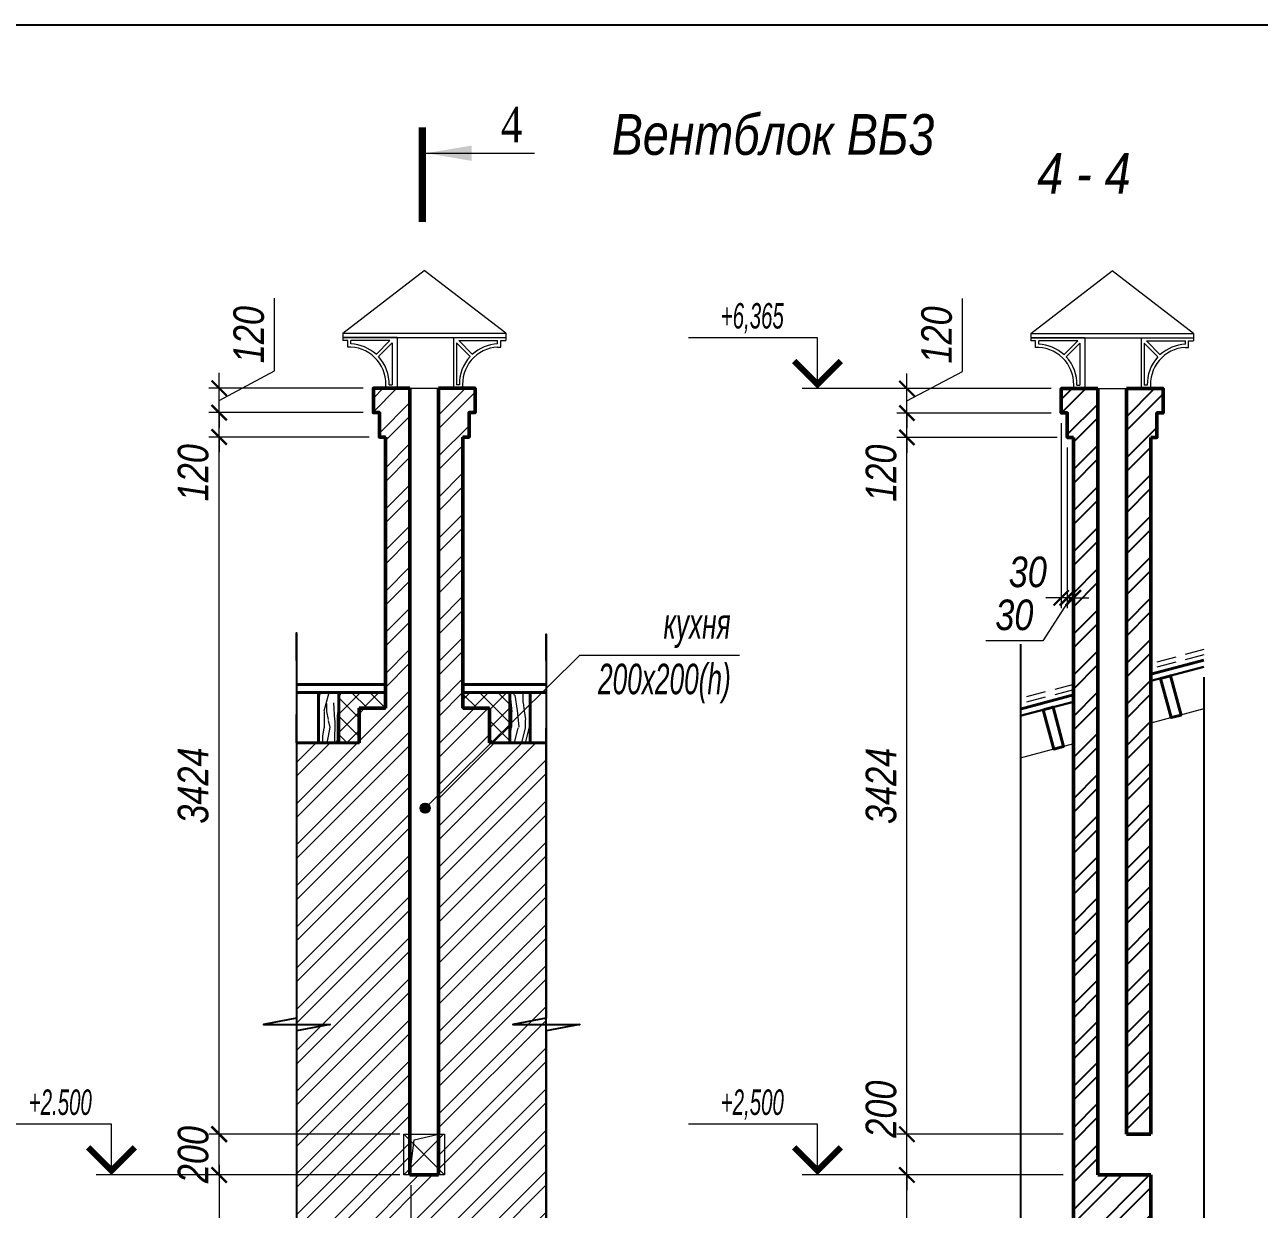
# Model space of a CAD drawing. Header units: millimetres. Extents: x 1582001 to 3303937, y 226471 to 491235.
# Drawn here: x 1728773 to 1740899, y 338505 to 350145 of the extents above; entities that cross this region are included whole.
import ezdxf
from ezdxf.enums import TextEntityAlignment as Align

# ---------------------------------------------------------------- set-up
doc = ezdxf.new("R2010")
doc.units = ezdxf.units.MM
for name, pattern in [('CENTER', [50.8, 31.75, -6.35, 6.35, -6.35]), ('DASHDOT', [25.4, 12.7, -6.35, 0, -6.35]), ('DASHED', [0.75, 0.5, -0.25]), ('невидимая', [9.525, 6.35, -3.175])]:
    doc.linetypes.add(name, pattern=pattern)
doc.layers.get('Defpoints').update_dxf_attribs({"color": 255, "lineweight": 30})
for name, color, linetype, lineweight in [('A-Wall-G', 22, 'Continuous', 50), ('Оси', 251, 'CENTER', 9), ('Отметки', 123, 'Continuous', 18), ('перекрытия', 7, 'Continuous', 40), ('Размеры', 7, 'Continuous', 18), ('Стропило', 30, 'Continuous', 30), ('Текст', 202, 'Continuous', 15), ('Текст-пояснений', 135, 'Continuous', 15), ('Штриховка', 252, 'Continuous', 15), ('Штриховки', 251, 'Continuous', 20)]:
    doc.layers.add(name, color=color, linetype=linetype, lineweight=lineweight)
doc.layers.add('Формуляр', color=138, linetype='Continuous')
doc.styles.add('Romant', font='times.ttf')
doc.styles.add('STYLE1', font='ARIALNI.TTF', dxfattribs={"height": 300})
doc.styles.add('стиль1', font='ARIALNI.TTF', dxfattribs={"width": 0.98, "height": 300})
doc.dimstyles.new('50', dxfattribs={"dimtxt": 270, "dimasz": 150, "dimexe": 100, "dimexo": 100, "dimgap": 100, "dimtad": 1, "dimdec": 0, "dimlfac": 0.5, "dimzin": 0, "dimdsep": 46, "dimtxsty": 'стиль1', "dimblk": 'ARCHTICK', "dimcen": 0, "dimdle": 100, "dimclrd": 256, "dimclre": 256, "dimclrt": 256, "dimadec": 0, "dimazin": 0, "dimtfac": 1, "dimtdec": 0, "dimtix": 1, "dimtmove": 1, "dimatfit": 0, "dimldrblk": 'DOTSMALL', "dimfxl": 0, "dimtolj": 1, "dimtzin": 0, "dimlwd": -1, "dimlwe": -1, "dimarcsym": 0})

# ---------------------------------------------------------------- blocks, each defined once
blk = doc.blocks.new('_ArchTick')
at = {"color": 0, "linetype": 'ByBlock', "const_width": 0.15}
blk.add_lwpolyline([(-0.5, -0.5), (0.5, 0.5)], dxfattribs=at)
blk = doc.blocks.new('*D965')
at = {"layer": 'Defpoints', "color": 0, "lineweight": -3, "ltscale": 100, "transparency": 16777216}
for p in [(1730683, 346093), (1732257, 346093), (1732557, 339244)]:
    blk.add_point(p, dxfattribs=at)
at = {"layer": 'Размеры', "ltscale": 100, "transparency": 16777216}
for p, q in [((1730683, 339144), (1730683, 346193)), ((1732157, 346093), (1730583, 346093)), ((1732457, 339244), (1730583, 339244))]:
    blk.add_line(p, q, dxfattribs=at)
at = {"layer": 'Размеры', "ltscale": 100, "transparency": 16777216, "xscale": 150, "yscale": 150, "zscale": 150}
for p, rotation in [((1730683, 346093), 90), ((1730683, 339244), 270)]:
    blk.add_blockref('_ArchTick', p, dxfattribs=dict(at, rotation=rotation))
at = {"layer": 'Размеры', "ltscale": 100, "transparency": 16777216, "insert": (1730429, 342668), "char_height": 300, "attachment_point": 5, "rotation": 90, "style": 'стиль1'}
blk.add_mtext('\\A1;3424', dxfattribs=at)
blk = doc.blocks.new('_DotSmall')
at = {"color": 0, "linetype": 'ByBlock', "const_width": 0.5}
blk.add_lwpolyline([(-0.0625, 0, 1), (0.0625, 0, 1)], format="xyb", close=True, dxfattribs=at)
blk = doc.blocks.new('*D968')
at = {"layer": 'Defpoints', "color": 0, "lineweight": -3, "ltscale": 100, "transparency": 16777216}
for p in [(1730683, 346333), (1732197, 346333), (1732257, 346093)]:
    blk.add_point(p, dxfattribs=at)
at = {"layer": 'Размеры', "ltscale": 100, "transparency": 16777216}
for p, q in [((1730683, 346333), (1730683, 346483)), ((1732097, 346333), (1730583, 346333)), ((1730683, 346093), (1730683, 346333)), ((1732157, 346093), (1730583, 346093)), ((1730683, 346093), (1730683, 345943))]:
    blk.add_line(p, q, dxfattribs=at)
at = {"layer": 'Размеры', "ltscale": 100, "transparency": 16777216, "xscale": 150, "yscale": 150, "zscale": 150}
for p, rotation in [((1730683, 346333), 270), ((1730683, 346093), 90)]:
    blk.add_blockref('_ArchTick', p, dxfattribs=dict(at, rotation=rotation))
at = {"layer": 'Размеры', "ltscale": 100, "transparency": 16777216, "insert": (1730429, 345742), "char_height": 300, "attachment_point": 5, "rotation": 90, "style": 'стиль1'}
blk.add_mtext('\\A1;120', dxfattribs=at)
blk = doc.blocks.new('*D969')
at = {"layer": 'Defpoints', "color": 0, "lineweight": -3, "ltscale": 100, "transparency": 16777216}
for p in [(1730683, 346573), (1732197, 346573), (1732197, 346333)]:
    blk.add_point(p, dxfattribs=at)
at = {"layer": 'Размеры', "ltscale": 100, "transparency": 16777216}
for p, q in [((1731228, 346742), (1731228, 347457)), ((1730683, 346453), (1731228, 346742)), ((1730683, 346573), (1730683, 346723)), ((1732097, 346573), (1730583, 346573)), ((1730683, 346333), (1730683, 346573)), ((1730683, 346333), (1730683, 346573)), ((1732097, 346333), (1730583, 346333)), ((1730683, 346333), (1730683, 346183))]:
    blk.add_line(p, q, dxfattribs=at)
at = {"layer": 'Размеры', "ltscale": 100, "transparency": 16777216, "xscale": 150, "yscale": 150, "zscale": 150}
for p, rotation in [((1730683, 346573), 270), ((1730683, 346333), 90)]:
    blk.add_blockref('_ArchTick', p, dxfattribs=dict(at, rotation=rotation))
at = {"layer": 'Размеры', "ltscale": 100, "transparency": 16777216, "insert": (1730975, 347099), "char_height": 300, "attachment_point": 5, "rotation": 90, "style": 'стиль1'}
blk.add_mtext('\\A1;120', dxfattribs=at)
blk = doc.blocks.new('*D970')
at = {"layer": 'Defpoints', "color": 0, "lineweight": -3, "ltscale": 100, "transparency": 16777216}
for p in [(1730683, 339242), (1732497, 339242), (1732557, 338842)]:
    blk.add_point(p, dxfattribs=at)
at = {"layer": 'Размеры', "ltscale": 100, "transparency": 16777216}
for p, q in [((1730683, 339242), (1730683, 339392)), ((1732397, 339242), (1730583, 339242)), ((1730683, 338842), (1730683, 339242)), ((1732457, 338842), (1730583, 338842)), ((1730683, 338842), (1730683, 338692))]:
    blk.add_line(p, q, dxfattribs=at)
at = {"layer": 'Размеры', "ltscale": 100, "transparency": 16777216, "xscale": 150, "yscale": 150, "zscale": 150}
for p, rotation in [((1730683, 339242), 270), ((1730683, 338842), 90)]:
    blk.add_blockref('_ArchTick', p, dxfattribs=dict(at, rotation=rotation))
at = {"layer": 'Размеры', "ltscale": 100, "transparency": 16777216, "insert": (1730429, 339042), "char_height": 300, "attachment_point": 5, "rotation": 90, "style": 'стиль1'}
blk.add_mtext('\\A1;200', dxfattribs=at)
blk = doc.blocks.new('*D966')
at = {"layer": 'Defpoints', "color": 0, "lineweight": -3, "ltscale": 100, "transparency": 16777216}
for p in [(1731179, 338842), (1730683, 333842), (1731188, 333842)]:
    blk.add_point(p, dxfattribs=at)
at = {"layer": 'Размеры', "ltscale": 100, "transparency": 16777216}
for p, q in [((1730683, 338942), (1730683, 333742)), ((1731079, 338842), (1730583, 338842)), ((1731088, 333842), (1730583, 333842))]:
    blk.add_line(p, q, dxfattribs=at)
at = {"layer": 'Размеры', "ltscale": 100, "transparency": 16777216, "xscale": 150, "yscale": 150, "zscale": 150}
for p, rotation in [((1730683, 338842), 90), ((1730683, 333842), 270)]:
    blk.add_blockref('_ArchTick', p, dxfattribs=dict(at, rotation=rotation))
at = {"layer": 'Размеры', "ltscale": 100, "transparency": 16777216, "insert": (1730429, 336342), "char_height": 300, "attachment_point": 5, "rotation": 90, "style": 'стиль1'}
blk.add_mtext('\\A1;2500', dxfattribs=at)
blk = doc.blocks.new('*D967')
at = {"layer": 'Defpoints', "color": 0, "lineweight": -3, "ltscale": 100, "transparency": 16777216}
for p in [(1732565, 338842), (1731306, 332280), (1731306, 332031)]:
    blk.add_point(p, dxfattribs=at)
at = {"layer": 'Размеры', "ltscale": 100, "transparency": 16777216}
for p, q in [((1732565, 338742), (1732565, 331931)), ((1731306, 332180), (1731306, 331931)), ((1732665, 332031), (1731206, 332031))]:
    blk.add_line(p, q, dxfattribs=at)
at = {"layer": 'Размеры', "ltscale": 100, "transparency": 16777216, "xscale": 150, "yscale": 150, "zscale": 150, "rotation": 180}
blk.add_blockref('_ArchTick', (1731306, 332031), dxfattribs=at)
at = {"layer": 'Размеры', "ltscale": 100, "transparency": 16777216, "xscale": 150, "yscale": 150, "zscale": 150}
blk.add_blockref('_ArchTick', (1732565, 332031), dxfattribs=at)
at = {"layer": 'Размеры', "ltscale": 100, "transparency": 16777216, "insert": (1731936, 332284), "char_height": 300, "attachment_point": 5, "style": 'стиль1'}
blk.add_mtext('\\A1;630', dxfattribs=at)
blk = doc.blocks.new('*D974')
at = {"layer": 'Defpoints', "color": 0, "lineweight": -3, "ltscale": 100, "transparency": 16777216}
for p in [(1737438, 338842), (1739073, 338842), (1738552, 333842)]:
    blk.add_point(p, dxfattribs=at)
at = {"layer": 'Размеры', "ltscale": 100, "transparency": 16777216}
for p, q in [((1737438, 333742), (1737438, 338942)), ((1738973, 338842), (1737338, 338842)), ((1738452, 333842), (1737338, 333842))]:
    blk.add_line(p, q, dxfattribs=at)
at = {"layer": 'Размеры', "ltscale": 100, "transparency": 16777216, "xscale": 150, "yscale": 150, "zscale": 150}
for p, rotation in [((1737438, 338842), 90), ((1737438, 333842), 270)]:
    blk.add_blockref('_ArchTick', p, dxfattribs=dict(at, rotation=rotation))
at = {"layer": 'Размеры', "ltscale": 100, "transparency": 16777216, "insert": (1737185, 336342), "char_height": 300, "attachment_point": 5, "rotation": 90, "style": 'стиль1'}
blk.add_mtext('\\A1;2500', dxfattribs=at)
blk = doc.blocks.new('*D972')
at = {"layer": 'Defpoints', "color": 0, "lineweight": -3, "ltscale": 100, "transparency": 16777216}
for p in [(1737438, 346089), (1739013, 346089), (1739073, 339242)]:
    blk.add_point(p, dxfattribs=at)
at = {"layer": 'Размеры', "ltscale": 100, "transparency": 16777216}
for p, q in [((1737438, 339142), (1737438, 346189)), ((1738913, 346089), (1737338, 346089)), ((1738973, 339242), (1737338, 339242))]:
    blk.add_line(p, q, dxfattribs=at)
at = {"layer": 'Размеры', "ltscale": 100, "transparency": 16777216, "xscale": 150, "yscale": 150, "zscale": 150}
for p, rotation in [((1737438, 346089), 90), ((1737438, 339242), 270)]:
    blk.add_blockref('_ArchTick', p, dxfattribs=dict(at, rotation=rotation))
at = {"layer": 'Размеры', "ltscale": 100, "transparency": 16777216, "insert": (1737185, 342665), "char_height": 300, "attachment_point": 5, "rotation": 90, "style": 'стиль1'}
blk.add_mtext('\\A1;3424', dxfattribs=at)
blk = doc.blocks.new('*D975')
at = {"layer": 'Defpoints', "color": 0, "lineweight": -3, "ltscale": 100, "transparency": 16777216}
for p in [(1737438, 346329), (1738953, 346329), (1739013, 346089)]:
    blk.add_point(p, dxfattribs=at)
at = {"layer": 'Размеры', "ltscale": 100, "transparency": 16777216}
for p, q in [((1737438, 346329), (1737438, 346479)), ((1738853, 346329), (1737338, 346329)), ((1737438, 346089), (1737438, 346329)), ((1738913, 346089), (1737338, 346089)), ((1737438, 346089), (1737438, 345939))]:
    blk.add_line(p, q, dxfattribs=at)
at = {"layer": 'Размеры', "ltscale": 100, "transparency": 16777216, "xscale": 150, "yscale": 150, "zscale": 150}
for p, rotation in [((1737438, 346329), 270), ((1737438, 346089), 90)]:
    blk.add_blockref('_ArchTick', p, dxfattribs=dict(at, rotation=rotation))
at = {"layer": 'Размеры', "ltscale": 100, "transparency": 16777216, "insert": (1737185, 345738), "char_height": 300, "attachment_point": 5, "rotation": 90, "style": 'стиль1'}
blk.add_mtext('\\A1;120', dxfattribs=at)
blk = doc.blocks.new('*D976')
at = {"layer": 'Defpoints', "color": 0, "lineweight": -3, "ltscale": 100, "transparency": 16777216}
for p in [(1737438, 346569), (1738953, 346569), (1738953, 346329)]:
    blk.add_point(p, dxfattribs=at)
at = {"layer": 'Размеры', "ltscale": 100, "transparency": 16777216}
for p, q in [((1737984, 346738), (1737984, 347453)), ((1737438, 346449), (1737984, 346738)), ((1737438, 346569), (1737438, 346719)), ((1738853, 346569), (1737338, 346569)), ((1737438, 346329), (1737438, 346569)), ((1737438, 346329), (1737438, 346569)), ((1738853, 346329), (1737338, 346329)), ((1737438, 346329), (1737438, 346179))]:
    blk.add_line(p, q, dxfattribs=at)
at = {"layer": 'Размеры', "ltscale": 100, "transparency": 16777216, "xscale": 150, "yscale": 150, "zscale": 150}
for p, rotation in [((1737438, 346569), 270), ((1737438, 346329), 90)]:
    blk.add_blockref('_ArchTick', p, dxfattribs=dict(at, rotation=rotation))
at = {"layer": 'Размеры', "ltscale": 100, "transparency": 16777216, "insert": (1737731, 347096), "char_height": 300, "attachment_point": 5, "rotation": 90, "style": 'стиль1'}
blk.add_mtext('\\A1;120', dxfattribs=at)
blk = doc.blocks.new('*D978')
at = {"layer": 'Defpoints', "color": 0, "lineweight": -3, "ltscale": 100, "transparency": 16777216}
for p in [(1739013, 346089), (1739073, 346089), (1739013, 344513)]:
    blk.add_point(p, dxfattribs=at)
at = {"layer": 'Размеры', "ltscale": 100, "transparency": 16777216}
for p, q in [((1739013, 345989), (1739013, 344413)), ((1739073, 345989), (1739073, 344413)), ((1739043, 344513), (1738773, 344091)), ((1739013, 344513), (1738863, 344513)), ((1739073, 344513), (1739013, 344513)), ((1739073, 344513), (1739013, 344513)), ((1739073, 344513), (1739223, 344513)), ((1738773, 344091), (1738214, 344091))]:
    blk.add_line(p, q, dxfattribs=at)
at = {"layer": 'Размеры', "ltscale": 100, "transparency": 16777216, "xscale": 150, "yscale": 150, "zscale": 150}
blk.add_blockref('_ArchTick', (1739013, 344513), dxfattribs=at)
at = {"layer": 'Размеры', "ltscale": 100, "transparency": 16777216, "xscale": 150, "yscale": 150, "zscale": 150, "rotation": 180}
blk.add_blockref('_ArchTick', (1739073, 344513), dxfattribs=at)
at = {"layer": 'Размеры', "ltscale": 100, "transparency": 16777216, "insert": (1738493, 344344), "char_height": 300, "attachment_point": 5, "style": 'стиль1'}
blk.add_mtext('\\A1;30', dxfattribs=at)
blk = doc.blocks.new('*D973')
at = {"layer": 'Defpoints', "color": 0, "lineweight": -3, "ltscale": 100, "transparency": 16777216}
for p in [(1738953, 346329), (1739013, 346089), (1738953, 344513)]:
    blk.add_point(p, dxfattribs=at)
at = {"layer": 'Размеры', "ltscale": 100, "transparency": 16777216}
for p, q in [((1738953, 346229), (1738953, 344413)), ((1739013, 345989), (1739013, 344413)), ((1738953, 344513), (1738803, 344513)), ((1739013, 344513), (1738953, 344513)), ((1739013, 344513), (1739163, 344513))]:
    blk.add_line(p, q, dxfattribs=at)
at = {"layer": 'Размеры', "ltscale": 100, "transparency": 16777216, "xscale": 150, "yscale": 150, "zscale": 150}
blk.add_blockref('_ArchTick', (1738953, 344513), dxfattribs=at)
at = {"layer": 'Размеры', "ltscale": 100, "transparency": 16777216, "xscale": 150, "yscale": 150, "zscale": 150, "rotation": 180}
blk.add_blockref('_ArchTick', (1739013, 344513), dxfattribs=at)
at = {"layer": 'Размеры', "ltscale": 100, "transparency": 16777216, "insert": (1738625, 344766), "char_height": 300, "attachment_point": 5, "style": 'стиль1'}
blk.add_mtext('\\A1;30', dxfattribs=at)
blk = doc.blocks.new('*D971')
at = {"layer": 'Defpoints', "color": 0, "lineweight": -3, "ltscale": 100, "transparency": 16777216}
for p in [(1737438, 339242), (1739073, 339242), (1739073, 338842)]:
    blk.add_point(p, dxfattribs=at)
at = {"layer": 'Размеры', "ltscale": 100, "transparency": 16777216}
for p, q in [((1737438, 339242), (1737438, 339392)), ((1738973, 339242), (1737338, 339242)), ((1737438, 338842), (1737438, 339242)), ((1738973, 338842), (1737338, 338842)), ((1737438, 338842), (1737438, 338692))]:
    blk.add_line(p, q, dxfattribs=at)
at = {"layer": 'Размеры', "ltscale": 100, "transparency": 16777216, "xscale": 150, "yscale": 150, "zscale": 150}
for p, rotation in [((1737438, 339242), 270), ((1737438, 338842), 90)]:
    blk.add_blockref('_ArchTick', p, dxfattribs=dict(at, rotation=rotation))
at = {"layer": 'Размеры', "ltscale": 100, "transparency": 16777216, "insert": (1737185, 339489), "char_height": 300, "attachment_point": 5, "rotation": 90, "style": 'стиль1'}
blk.add_mtext('\\A1;200', dxfattribs=at)

msp = doc.modelspace()

# ---------------------------------------------------------------- hatches: boundary and pattern name
at = {"lineweight": -3, "ltscale": 100}
h = msp.add_hatch(dxfattribs=at)
h.set_pattern_fill('ANSI32', color=0, scale=30, style=0)
h.set_pattern_definition([(45, (138034.7, 125987.3), (-202.055763, 202.055763), []), (45, (138169.4, 125987.3), (-202.055763, 202.055763), [])])
h.paths.add_polyline_path([(1738953.1, 346569.3), (1739313.1, 346569.3), (1739313.1, 338842.2), (1739833.1, 338846), (1739833.1, 333042.2), (1739073.1, 333042.2), (1739073.1, 346089.3), (1739013.1, 346089.3), (1739013.1, 346329.3), (1738953.1, 346329.3)])
h.paths.add_polyline_path([(1739593.1, 339241.6), (1739833.1, 339241.6), (1739833.1, 346089.3), (1739893.1, 346089.3), (1739893.1, 346329.3), (1739953.1, 346329.3), (1739953.1, 346569.3), (1739593.1, 346569.3)])
h = msp.add_hatch(color=256, dxfattribs=at)
edge = h.paths.add_edge_path()
edge.add_arc((1732706.4, 342446.2), 45.2, 0, 360)
at = {"layer": 'Штриховка'}
h = msp.add_hatch(dxfattribs=at)
h.set_pattern_fill('WOOD_01', color=37, scale=800, angle=90, style=0, pattern_type=2)
h.set_pattern_definition([(90, (795571.1, -582206.9), (-800, 5e-14), [160, -640]), (98.9726, (796003.062, -582198.89), (-799.9981005, 4800.0000235), [153.8832, -15234.4232]), (95.7105, (795955.06, -582206.89), (-799.988406, 7200.000139), [160.7984, -7879.1008]), (74.5779, (795715.062, -582206.89), (2399.98987105, 8799.99961556), [240.6656, -23825.9016]), (83.6599, (795451.06, -582190.89), (-0.0016344, 800.000253), [144.8864, -7099.4208]), (75.0686, (795907.06, -582166.89), (799.9986955, 3199.9999933), [124.1936, -12295.1456]), (78.6901, (795443.06, -582446.89), (-0.000297, 800.000233), [326.3376, -3752.8776]), (95.7105, (796075.06, -582198.89), (-799.988406, 7200.000139), [80.3992, -7959.5]), (90, (795739.1, -582206.9), (-800, 5e-14), [80, -720]), (90, (795643.1, -582366.9), (-800, 5e-14), [240, -560]), (101.3099, (795523.06, -582206.89), (-799.997949, 3199.999817), [81.584, -3997.6312]), (92.7263, (795819.062, -582286.89), (-799.9968142, 16000.000236), [168.1904, -16650.8464]), (82.4054, (795843.06, -582246.89), (799.9949468, 6399.9998864), [121.0616, -11985.1336]), (90, (796147.1, -582286.9), (-800, 5e-14), [160, -640]), (88.8309, (796187.062, -582366.889), (-0.00061441, 800.0001466), [392.0816, -38816.08]), (90, (795587.1, -582366.9), (-800, 5e-14), [80, -720]), (90, (795523.1, -582286.9), (-800, 5e-14), [80, -720]), (90, (795451.1, -582646.9), (-800, 5e-14), [120, -680]), (80.5377, (795411.06, -582430.89), (-0.00031, 800.000062), [243.3104, -4622.8992]), (90, (795411.1, -582686.9), (-800, 5e-14), [160, -640]), (90, (796131.1, -582774.9), (-800, 5e-14), [88, -712]), (90, (796091.1, -582366.9), (-800, 5e-14), [80, -720]), (90, (796067.1, -582774.9), (-800, 5e-14), [168, -632]), (95.4403, (796019.062, -582366.89), (-799.9958269, 7999.9997609), [168.76, -16707.2576]), (90, (795955.1, -582358.9), (-800, 5e-14), [152, -648]), (90, (795939.1, -582774.9), (-800, 5e-14), [88, -712]), (88.8309, (795811.062, -582678.889), (-0.00061441, 800.0001466), [392.0816, -38816.08]), (90, (795739.1, -582606.9), (-800, 5e-14), [80, -720]), (90, (795715.1, -582686.9), (-800, 5e-14), [80, -720]), (90, (795715.1, -582366.9), (-800, 5e-14), [160, -640]), (90, (795699.1, -582526.9), (-800, 5e-14), [80, -720]), (90, (795603.1, -582686.9), (-800, 5e-14), [160, -640]), (109.6538, (795939.06, -582470.89), (-3199.9956598, 8800.0002017), [118.9288, -11773.9248]), (101.3099, (795715.06, -582606.89), (-799.997949, 3199.999817), [81.584, -3997.6312]), (101.3099, (795755.06, -582286.89), (-799.997949, 3199.999817), [81.584, -3997.6312]), (95.7105, (795451.06, -582526.89), (-799.988406, 7200.000139), [80.3992, -7959.5]), (79.6952, (795395.06, -582774.89), (799.9957573, 4799.9999816), [89.4424, -8854.828]), (78.6901, (796131.06, -582686.89), (-0.000297, 800.000233), [81.584, -3997.6312]), (180, (796147.1, -582606.9), (-1e-13, -800), [0, -800]), (76.6076, (795699.062, -582774.89), (3199.9756264, 13600.00018), [172.696, -17096.9232]), (101.3099, (795587.06, -582286.89), (-799.997949, 3199.999817), [81.584, -3997.6312]), (100.3048, (796091.06, -582286.89), (-799.9968355, 3999.9998304), [89.4424, -8854.828]), (78.6901, (795739.06, -582526.89), (-0.000297, 800.000233), [81.584, -3997.6312]), (78.6901, (795699.06, -582446.89), (-0.000297, 800.000233), [81.584, -3997.6312]), (71.5651, (795779.06, -582774.9), (-0.000935, 799.999833), [101.1928, -2428.6288]), (75.9638, (795507.06, -582686.89), (-0.000995, 799.999685), [329.8488, -2968.6352]), (73.3008, (795451.06, -582526.89), (1599.9949856, 5599.999966), [250.5672, -8101.676]), (90, (795411.1, -582526.9), (-800, 5e-14), [96, -704]), (75.9638, (796067.06, -582606.89), (-0.000995, 799.999685), [329.8488, -2968.6352]), (75.9638, (796011.06, -582686.89), (-0.000995, 799.999685), [329.8488, -2968.6352]), (75.9638, (795939.06, -582686.89), (-0.000995, 799.999685), [329.8488, -2968.6352]), (79.6952, (795587.06, -582774.89), (799.9957573, 4799.9999816), [89.4424, -8854.828]), (75.9638, (795603.06, -582526.89), (-0.000995, 799.999685), [164.924, -3133.56]), (79.6952, (795843.06, -582774.89), (799.9957573, 4799.9999816), [89.4424, -8854.828]), (87.6141, (795899.062, -582358.89), (-0.0009811, 799.9999567), [192.1664, -19024.492]), (79.6952, (795755.06, -582446.89), (799.9957573, 4799.9999816), [89.4424, -8854.828]), (102.5288, (795771.06, -582358.89), (-799.999443, 3200.000383), [73.756, -7301.8792]), (79.5626, (795883.062, -582774.889), (1599.98827482, 8799.99974598), [309.1152, -30602.364]), (81.8699, (795939.06, -582470.89), (0.000193, 799.999569), [113.1368, -5543.7168]), (94.7636, (795859.06, -582686.89), (-799.9931597, 8799.9999598), [192.6656, -9440.6096]), (90, (795843.1, -582494.9), (-800, 5e-14), [248, -552]), (74.7449, (795483.06, -582774.89), (799.998657, 3199.9997697), [91.2144, -9030.1888]), (80.5377, (796147.06, -582606.89), (-0.00031, 800.000062), [243.3104, -4622.8992]), (70.0169, (795979.06, -582774.89), (799.9994595, 2399.9999043), [93.6376, -9270.1216]), (90, (795507.1, -582126.9), (-800, 5e-14), [40, -760]), (90, (795859.1, -582126.9), (-800, 5e-14), [80, -720]), (101.3099, (796147.06, -582126.89), (-799.997949, 3199.999817), [81.584, -3997.6312]), (90, (796067.1, -582118.9), (-800, 5e-14), [144, -656]), (73.3008, (795643.06, -582126.89), (1599.9949856, 5599.999966), [83.5224, -8268.7208]), (78.0207, (795811.062, -582118.889), (3200.87816643, 15199.999689), [147.2056, -26840.5152]), (180, (796147.1, -582126.9), (-1e-13, -800), [0, -800]), (90, (796131.1, -582046.9), (-800, 5e-14), [72, -728]), (90, (795979.1, -582046.9), (-800, 5e-14), [72, -728]), (90, (795939.1, -582046.9), (-800, 5e-14), [72, -728]), (66.0376, (795667.06, -582046.89), (2399.9893214, 5600.000022), [78.7912, -7800.2896]), (78.5163, (795571.062, -582046.889), (800.12437649, 3999.9999871), [73.4704, -52172.42]), (71.5651, (795859.06, -582046.9), (-0.000935, 799.999833), [75.8944, -2453.9264]), (77.4712, (795467.06, -582046.89), (799.9996824, 4000.0002563), [73.756, -7301.8792])])
h.paths.add_polyline_path([(1731857.4, 343582.2), (1731657.4, 343582.2), (1731657.4, 343087.8), (1731857.4, 343087.8)])
h = msp.add_hatch(dxfattribs=at)
h.set_pattern_fill('NET', color=5, scale=40, angle=45, style=0)
h.set_pattern_definition([(45, (796195.06, -582774.89), (-89.802561, 89.802561), []), (135, (796195.06, -582774.89), (-89.802561, -89.802561), [])])
h.paths.add_polyline_path([(1731857.4, 343582.2), (1731857.4, 343087.8), (1732057.4, 343087.8), (1732057.4, 343427.8), (1732317.4, 343427.8), (1732317.4, 343582.2)])
h = msp.add_hatch(dxfattribs=at)
h.set_pattern_fill('NET', color=5, scale=40, angle=45, style=0)
h.set_pattern_definition([(45, (796194.62, -582774.89), (-89.802561, 89.802561), []), (135, (796194.62, -582774.89), (-89.802561, -89.802561), [])])
h.paths.add_polyline_path([(1733337, 343427.8), (1733337, 343087.8), (1733537, 343087.8), (1733537, 343582.2), (1733077, 343582.2), (1733077, 343427.8)])
h = msp.add_hatch(dxfattribs=at)
h.set_pattern_fill('WOOD_01', color=37, scale=800, angle=90, style=0, pattern_type=2)
h.set_pattern_definition([(90, (795570.6, -582206.9), (-800, 5e-14), [160, -640]), (98.9726, (796002.617, -582198.89), (-799.9981005, 4800.0000235), [153.8832, -15234.4232]), (95.7105, (795954.62, -582206.89), (-799.988406, 7200.000139), [160.7984, -7879.1008]), (74.5779, (795714.617, -582206.89), (2399.98987105, 8799.99961556), [240.6656, -23825.9016]), (83.6599, (795450.62, -582190.89), (-0.0016344, 800.000253), [144.8864, -7099.4208]), (75.0686, (795906.617, -582166.89), (799.9986955, 3199.9999933), [124.1936, -12295.1456]), (78.6901, (795442.62, -582446.89), (-0.000297, 800.000233), [326.3376, -3752.8776]), (95.7105, (796074.62, -582198.89), (-799.988406, 7200.000139), [80.3992, -7959.5]), (90, (795738.6, -582206.9), (-800, 5e-14), [80, -720]), (90, (795642.6, -582366.9), (-800, 5e-14), [240, -560]), (101.3099, (795522.62, -582206.89), (-799.997949, 3199.999817), [81.584, -3997.6312]), (92.7263, (795818.617, -582286.89), (-799.9968142, 16000.000236), [168.1904, -16650.8464]), (82.4054, (795842.617, -582246.89), (799.9949468, 6399.9998864), [121.0616, -11985.1336]), (90, (796146.6, -582286.9), (-800, 5e-14), [160, -640]), (88.8309, (796186.617, -582366.889), (-0.00061441, 800.0001466), [392.0816, -38816.08]), (90, (795586.6, -582366.9), (-800, 5e-14), [80, -720]), (90, (795522.6, -582286.9), (-800, 5e-14), [80, -720]), (90, (795450.6, -582646.9), (-800, 5e-14), [120, -680]), (80.5377, (795410.62, -582430.89), (-0.00031, 800.000062), [243.3104, -4622.8992]), (90, (795410.6, -582686.9), (-800, 5e-14), [160, -640]), (90, (796130.6, -582774.9), (-800, 5e-14), [88, -712]), (90, (796090.6, -582366.9), (-800, 5e-14), [80, -720]), (90, (796066.6, -582774.9), (-800, 5e-14), [168, -632]), (95.4403, (796018.617, -582366.89), (-799.9958269, 7999.9997609), [168.76, -16707.2576]), (90, (795954.6, -582358.9), (-800, 5e-14), [152, -648]), (90, (795938.6, -582774.9), (-800, 5e-14), [88, -712]), (88.8309, (795810.617, -582678.889), (-0.00061441, 800.0001466), [392.0816, -38816.08]), (90, (795738.6, -582606.9), (-800, 5e-14), [80, -720]), (90, (795714.6, -582686.9), (-800, 5e-14), [80, -720]), (90, (795714.6, -582366.9), (-800, 5e-14), [160, -640]), (90, (795698.6, -582526.9), (-800, 5e-14), [80, -720]), (90, (795602.6, -582686.9), (-800, 5e-14), [160, -640]), (109.6538, (795938.617, -582470.89), (-3199.9956598, 8800.0002017), [118.9288, -11773.9248]), (101.3099, (795714.62, -582606.89), (-799.997949, 3199.999817), [81.584, -3997.6312]), (101.3099, (795754.62, -582286.89), (-799.997949, 3199.999817), [81.584, -3997.6312]), (95.7105, (795450.62, -582526.89), (-799.988406, 7200.000139), [80.3992, -7959.5]), (79.6952, (795394.62, -582774.89), (799.9957573, 4799.9999816), [89.4424, -8854.828]), (78.6901, (796130.62, -582686.89), (-0.000297, 800.000233), [81.584, -3997.6312]), (180, (796146.6, -582606.9), (-1e-13, -800), [0, -800]), (76.6076, (795698.617, -582774.89), (3199.9756264, 13600.00018), [172.696, -17096.9232]), (101.3099, (795586.62, -582286.89), (-799.997949, 3199.999817), [81.584, -3997.6312]), (100.3048, (796090.62, -582286.89), (-799.9968355, 3999.9998304), [89.4424, -8854.828]), (78.6901, (795738.62, -582526.89), (-0.000297, 800.000233), [81.584, -3997.6312]), (78.6901, (795698.62, -582446.89), (-0.000297, 800.000233), [81.584, -3997.6312]), (71.5651, (795778.62, -582774.9), (-0.000935, 799.999833), [101.1928, -2428.6288]), (75.9638, (795506.62, -582686.89), (-0.000995, 799.999685), [329.8488, -2968.6352]), (73.3008, (795450.62, -582526.89), (1599.9949856, 5599.999966), [250.5672, -8101.676]), (90, (795410.6, -582526.9), (-800, 5e-14), [96, -704]), (75.9638, (796066.62, -582606.89), (-0.000995, 799.999685), [329.8488, -2968.6352]), (75.9638, (796010.62, -582686.89), (-0.000995, 799.999685), [329.8488, -2968.6352]), (75.9638, (795938.62, -582686.89), (-0.000995, 799.999685), [329.8488, -2968.6352]), (79.6952, (795586.62, -582774.89), (799.9957573, 4799.9999816), [89.4424, -8854.828]), (75.9638, (795602.62, -582526.89), (-0.000995, 799.999685), [164.924, -3133.56]), (79.6952, (795842.62, -582774.89), (799.9957573, 4799.9999816), [89.4424, -8854.828]), (87.6141, (795898.617, -582358.89), (-0.0009811, 799.9999567), [192.1664, -19024.492]), (79.6952, (795754.62, -582446.89), (799.9957573, 4799.9999816), [89.4424, -8854.828]), (102.5288, (795770.62, -582358.89), (-799.999443, 3200.000383), [73.756, -7301.8792]), (79.5626, (795882.617, -582774.889), (1599.98827482, 8799.99974598), [309.1152, -30602.364]), (81.8699, (795938.62, -582470.89), (0.000193, 799.999569), [113.1368, -5543.7168]), (94.7636, (795858.62, -582686.89), (-799.9931597, 8799.9999598), [192.6656, -9440.6096]), (90, (795842.6, -582494.9), (-800, 5e-14), [248, -552]), (74.7449, (795482.62, -582774.89), (799.998657, 3199.9997697), [91.2144, -9030.1888]), (80.5377, (796146.62, -582606.89), (-0.00031, 800.000062), [243.3104, -4622.8992]), (70.0169, (795978.62, -582774.89), (799.9994595, 2399.9999043), [93.6376, -9270.1216]), (90, (795506.6, -582126.9), (-800, 5e-14), [40, -760]), (90, (795858.6, -582126.9), (-800, 5e-14), [80, -720]), (101.3099, (796146.62, -582126.89), (-799.997949, 3199.999817), [81.584, -3997.6312]), (90, (796066.6, -582118.9), (-800, 5e-14), [144, -656]), (73.3008, (795642.62, -582126.89), (1599.9949856, 5599.999966), [83.5224, -8268.7208]), (78.0207, (795810.617, -582118.889), (3200.87816643, 15199.999689), [147.2056, -26840.5152]), (180, (796146.6, -582126.9), (-1e-13, -800), [0, -800]), (90, (796130.6, -582046.9), (-800, 5e-14), [72, -728]), (90, (795978.6, -582046.9), (-800, 5e-14), [72, -728]), (90, (795938.6, -582046.9), (-800, 5e-14), [72, -728]), (66.0376, (795666.62, -582046.89), (2399.9893214, 5600.000022), [78.7912, -7800.2896]), (78.5163, (795570.617, -582046.889), (800.12437649, 3999.9999871), [73.4704, -52172.42]), (71.5651, (795858.62, -582046.9), (-0.000935, 799.999833), [75.8944, -2453.9264]), (77.4712, (795466.62, -582046.89), (799.9996824, 4000.0002563), [73.756, -7301.8792])])
h.paths.add_polyline_path([(1733537, 343087.8), (1733737, 343087.8), (1733737, 343582.2), (1733537, 343582.2)])
at = {"layer": 'Штриховки', "ltscale": 100}
h = msp.add_hatch(dxfattribs=at)
h.set_pattern_fill('ANSI32', color=256, scale=30, style=0)
h.set_pattern_definition([(45, (56376.44, 125053.03), (-202.055763, 202.055763), []), (45, (56511.15, 125053.03), (-202.055763, 202.055763), [])])
h.paths.add_polyline_path([(1732197.4, 346572.6), (1732197.4, 346332.6), (1732257.4, 346332.6), (1732257.4, 346212.6), (1732257.4, 346092.6), (1732317.4, 346092.6), (1732317.4, 343427.8), (1732057.4, 343427.8), (1732057.4, 343087.8), (1731443.8, 343087.8), (1731443.8, 343367.8), (1731443.8, 333842.2), (1733895.1, 333842.2), (1733895.1, 342549.2), (1733895.1, 343230.9), (1733895.1, 343087.8), (1733337, 343087.8), (1733337, 343427.8), (1733077.4, 343427.8), (1733077.4, 346092.6), (1733137.4, 346092.6), (1733137.4, 346332.6), (1733197.4, 346332.6), (1733197.4, 346572.6), (1732837.4, 346572.6), (1732837.4, 338842.2), (1732557.4, 338842.2), (1732557.4, 346572.6)])

# ---------------------------------------------------------------- linework, layer by layer
at = {"color": 0, "lineweight": -3, "ltscale": 100}
for p, q in [((1738552.3, 344056.7), (1738552.3, 336419)), ((1740355.2, 343732.1), (1740355.2, 336419))]:
    msp.add_line(p, q, dxfattribs=at)
for points in [[(1733895.1, 333842.2), (1733895.1, 342549.2), (1733895.1, 343230.9), (1733895.1, 343087.8), (1733337, 343087.8), (1733337, 343427.8), (1733077.4, 343427.8), (1733077.4, 346092.6), (1733137.4, 346092.6), (1733137.4, 346332.6), (1733197.4, 346332.6), (1733197.4, 346572.6), (1732837.4, 346572.6), (1732837.4, 338842.2), (1732557.4, 338842.2), (1732557.4, 346572.6), (1732197.4, 346572.6), (1732197.4, 346332.6), (1732257.4, 346332.6), (1732257.4, 346212.6), (1732257.4, 346092.6), (1732317.4, 346092.6), (1732317.4, 343427.8), (1732057.4, 343427.8), (1732057.4, 343087.8), (1731443.8, 343087.8), (1731443.8, 343367.8), (1731443.8, 343367.8), (1731443.8, 333842.2)], [(1731443.8, 343896.2), (1731443.8, 344169.5), (1731443.8, 340383.5), (1731117.1, 340320.6), (1731772.9, 340320.6), (1731443.8, 340258.4), (1731443.8, 332697.8)], [(1733895.1, 343896.2), (1733895.1, 344156.8), (1733895.1, 340383.5), (1733568.5, 340320.6), (1734224.3, 340320.6), (1733895.1, 340258.4), (1733895.1, 332709.5)]]:
    msp.add_lwpolyline(points, dxfattribs=at)
at = {"lineweight": -3, "ltscale": 100}
msp.add_circle((1732706.4, 342446.2), 45.2, dxfattribs=at)
at = {"layer": 'A-Wall-G', "ltscale": 100}
for p, q in [((1732557.4, 338842.2), (1732557.4, 346572.6)), ((1732837.4, 338842.2), (1732837.4, 346572.6)), ((1739313.1, 338842.2), (1739313.1, 346569.3)), ((1739593.1, 339241.6), (1739593.1, 346569.3)), ((1732317.4, 343427.8), (1732317.4, 346092.6)), ((1733077.4, 343427.8), (1733077.4, 346092.6)), ((1739073.1, 338842.2), (1739073.1, 346089.3)), ((1739833.1, 339241.6), (1739833.1, 346089.3)), ((1732057.4, 343087.8), (1732057.4, 343427.8)), ((1732057.4, 343427.8), (1732317.4, 343427.8)), ((1733337, 343427.8), (1733077, 343427.8)), ((1733337, 343087.8), (1733337, 343427.8)), ((1739593.1, 339241.9), (1739833.1, 339241.9)), ((1739073.1, 333042.2), (1739073.1, 338842.2)), ((1739313.1, 338842.2), (1739833.1, 338842.2)), ((1739833.1, 333042.2), (1739833.1, 338842.2))]:
    msp.add_line(p, q, dxfattribs=at)
for points in [[(1732557.4, 346572.6), (1732197.4, 346572.6), (1732197.4, 346332.6), (1732257.4, 346332.6), (1732257.4, 346092.6), (1732317.4, 346092.6)], [(1732837.4, 346572.6), (1733197.4, 346572.6), (1733197.4, 346332.6), (1733137.4, 346332.6), (1733137.4, 346092.6), (1733077.4, 346092.6)], [(1739313.1, 346569.3), (1738953.1, 346569.3), (1738953.1, 346329.3), (1739013.1, 346329.3), (1739013.1, 346089.3), (1739073.1, 346089.3)], [(1739593.1, 346569.3), (1739953.1, 346569.3), (1739953.1, 346329.3), (1739893.1, 346329.3), (1739893.1, 346089.3), (1739833.1, 346089.3)], [(1732557.4, 338842.2), (1732837.4, 338842.2)]]:
    msp.add_lwpolyline(points, dxfattribs=at)
at = {"layer": 'Оси', "linetype": 'DASHDOT', "ltscale": 50}
for p, q in [((1739073.1, 333042.2), (1739073.1, 343693.6)), ((1739073.1, 330603.8), (1739073.1, 340075.3))]:
    msp.add_line(p, q, dxfattribs=at)
at = {"layer": 'Отметки', "color": 0, "linetype": 'Continuous', "ltscale": 100}
for p, q in [((1736559.9, 347069.3), (1735293.3, 347069.3)), ((1736559.9, 346569.3), (1736559.9, 347069.3)), ((1737767.1, 346569.3), (1736409.9, 346569.3)), ((1729626.5, 339342.2), (1728359.8, 339342.2)), ((1729626.5, 338842.2), (1729626.5, 339342.2)), ((1736559.9, 339342.2), (1735293.3, 339342.2)), ((1736559.9, 338842.2), (1736559.9, 339342.2)), ((1731758.5, 338842.2), (1729476.5, 338842.2)), ((1737707.7, 338842.2), (1736409.9, 338842.2))]:
    msp.add_line(p, q, dxfattribs=at)
at = {"layer": 'Отметки', "color": 0, "linetype": 'Continuous', "ltscale": 100, "const_width": 60}
for points in [[(1736331.2, 346840.5), (1736559.9, 346611.7), (1736788.7, 346840.5)], [(1729397.7, 339113.4), (1729626.5, 338884.6), (1729855.3, 339113.4)], [(1736331.2, 339113.4), (1736559.9, 338884.6), (1736788.7, 339113.4)]]:
    msp.add_lwpolyline(points, dxfattribs=at)
at = {"layer": 'перекрытия', "ltscale": 100}
for p, q in [((1740353.8, 343901.8), (1739833.1, 343762.3)), ((1739073.1, 343558.7), (1738550.9, 343418.7))]:
    msp.add_line(p, q, dxfattribs=at)
at = {"layer": 'перекрытия', "ltscale": 2}
for p, q in [((1731443.8, 343662.2), (1732317.4, 343662.2)), ((1733895.1, 343662.2), (1733077, 343662.2)), ((1731443.8, 343582.2), (1732317.4, 343582.2)), ((1733077, 343582.2), (1733895.1, 343582.2)), ((1731443.8, 343087.8), (1732057.4, 343087.8)), ((1733337, 343087.8), (1733895.1, 343087.8))]:
    msp.add_line(p, q, dxfattribs=at)
for points in [[(1739929.7, 343721.9), (1740026.2, 343747.8), (1740129.8, 343361.4), (1740033.2, 343335.6)], [(1731857.4, 343582.2), (1731657.4, 343582.2), (1731657.4, 343087.8), (1731857.4, 343087.8)], [(1733537, 343582.2), (1733737, 343582.2), (1733737, 343087.8), (1733537, 343087.8)], [(1738776.3, 343412.9), (1738872.9, 343438.8), (1738976.5, 343052.4), (1738879.9, 343026.5)]]:
    msp.add_lwpolyline(points, close=True, dxfattribs=at)
at = {"layer": 'Размеры', "ltscale": 100}
for p, q in [((1732557.4, 346572.6), (1732837.4, 346572.6)), ((1739313.1, 346569.3), (1739593.1, 346569.3)), ((1739929.7, 343721.9), (1740033.2, 343335.6)), ((1732885.6, 339242.2), (1732497.4, 338842.2))]:
    msp.add_line(p, q, dxfattribs=at)
at = {"layer": 'Размеры', "linetype": 'DASHED', "ltscale": 200}
for p, q in [((1739593.1, 339241.6), (1739833.1, 339241.6)), ((1739833.1, 338846), (1739833.1, 338846))]:
    msp.add_line(p, q, dxfattribs=at)
at = {"layer": 'Размеры', "ltscale": 100}
msp.add_lwpolyline([(1732497.4, 339242.2), (1732897.4, 339242.2), (1732897.4, 338842.2), (1732497.4, 338842.2)], close=True, dxfattribs=at)
for points in [[(1732497.4, 339242.2), (1732897.4, 338842.2)], [(1732557.4, 338842.2), (1732598.8, 339186.4), (1732837.4, 339242.2)]]:
    msp.add_lwpolyline(points, dxfattribs=at)
at = {"layer": 'Стропило', "linetype": 'невидимая', "lineweight": 20, "ltscale": 30}
for p, q in [((1740353.8, 344005.4), (1739833.1, 343865.8)), ((1740353.8, 343953.6), (1739833.1, 343814.1)), ((1739073.1, 343662.2), (1738550.9, 343522.3)), ((1739073.1, 343610.4), (1738550.9, 343470.5))]:
    msp.add_line(p, q, dxfattribs=at)
at = {"layer": 'Стропило'}
for p, q in [((1740353.8, 343835.6), (1739833.1, 343696)), ((1739073.1, 343492.4), (1738550.9, 343352.5))]:
    msp.add_line(p, q, dxfattribs=at)
at = {"layer": 'Стропило', "lineweight": 20}
for p, q in [((1740353.8, 343421.5), (1739833.1, 343281.9)), ((1739073.1, 343078.3), (1738550.9, 342938.4))]:
    msp.add_line(p, q, dxfattribs=at)
at = {"layer": 'Текст', "ltscale": 2}
msp.add_line((1734224.4, 343948.8), (1735793.5, 343948.8), dxfattribs=at)
msp.add_lwpolyline([(1734224.4, 343948.8), (1732706.4, 342446.2)], dxfattribs=at)
at = {"layer": 'Текст-пояснений', "linetype": 'Continuous', "ltscale": 2}
msp.add_line((1732713.4, 348881.9), (1733779.5, 348881.9), dxfattribs=at)
at = {"layer": 'Текст-пояснений', "linetype": 'Continuous', "ltscale": 2, "const_width": 70}
msp.add_lwpolyline([(1732678.4, 348206.6), (1732678.4, 349137.7)], dxfattribs=at)
at = {"layer": 'Текст-пояснений', "linetype": 'Continuous', "ltscale": 2}
msp.add_solid([(1732713.4, 348881.9), (1733164.1, 348806.5), (1733164.1, 348957.3)], dxfattribs=at)
at = {"layer": 'Формуляр', "color": 0}
msp.add_lwpolyline([(1710000.7, 321455), (1710000.7, 350144.9), (1749500.6, 350144.9), (1749500.6, 321455)], close=True, dxfattribs=at)
at = {"layer": 'Штриховки'}
for p, q in [((1731897.6, 347112.3), (1732697.4, 347730)), ((1733497.2, 347112.3), (1732697.4, 347730)), ((1738653.3, 347109), (1739453.1, 347726.7)), ((1740252.8, 347109), (1739453.1, 347726.7)), ((1731897.6, 347112.3), (1733497.2, 347112.3)), ((1731897.6, 347112.3), (1731897.6, 347072.3)), ((1731897.6, 347072.3), (1733497.2, 347072.3)), ((1732430, 347072.3), (1731897.6, 347072.3)), ((1731897.6, 347072.3), (1731897.6, 347040.3)), ((1731945.7, 347040.3), (1731897.6, 347040.3)), ((1731945.7, 346976.2), (1731945.7, 347040.3)), ((1732359.3, 347040.3), (1731977.7, 347040.3)), ((1731977.7, 347008.3), (1731977.7, 347040.3)), ((1732359.3, 347040.3), (1732224.7, 346905.7)), ((1732430, 347072.3), (1732430, 346572.6)), ((1732964.9, 347072.3), (1733497.2, 347072.3)), ((1732986.8, 346572.6), (1732986.8, 347072.3)), ((1733035.5, 347040.3), (1733170.1, 346905.7)), ((1733035.5, 347040.3), (1733417.1, 347040.3)), ((1733417.1, 347008.3), (1733417.1, 347040.3)), ((1733449.1, 347040.3), (1733497.2, 347040.3)), ((1733449.1, 346976.2), (1733449.1, 347040.3)), ((1733497.2, 347112.3), (1733497.2, 347072.3)), ((1733497.2, 347072.3), (1733497.2, 347040.3)), ((1738653.3, 347109), (1740252.8, 347109)), ((1738653.3, 347109), (1738653.3, 347069)), ((1738653.3, 347069), (1740252.8, 347069)), ((1739185.6, 347069), (1738653.3, 347069)), ((1738653.3, 347069), (1738653.3, 347037)), ((1739185.6, 347069), (1739185.6, 346569.3)), ((1739720.5, 347069), (1740252.8, 347069)), ((1739742.5, 346569.3), (1739742.5, 347069)), ((1740252.8, 347109), (1740252.8, 347069)), ((1740252.8, 347069), (1740252.8, 347037)), ((1731977.7, 346976.2), (1731945.7, 346976.2)), ((1732382, 347017.7), (1732247.4, 346883.2)), ((1732382, 347017.7), (1732382, 346604.6)), ((1733012.9, 347017.7), (1733147.4, 346883.2)), ((1733012.9, 347017.7), (1733012.9, 346604.6)), ((1733417.1, 346976.2), (1733449.1, 346976.2)), ((1738701.3, 347037), (1738653.3, 347037)), ((1738701.3, 346972.9), (1738701.3, 347037)), ((1738733.3, 346972.9), (1738701.3, 346972.9)), ((1739115, 347037), (1738733.3, 347037)), ((1738733.3, 347005), (1738733.3, 347037)), ((1739115, 347037), (1738980.3, 346902.4)), ((1739137.6, 347014.3), (1739003.1, 346879.9)), ((1739137.6, 347014.3), (1739137.6, 346601.3)), ((1739768.5, 347014.3), (1739903.1, 346879.9)), ((1739768.5, 347014.3), (1739768.5, 346601.3)), ((1739791.1, 347037), (1739925.8, 346902.4)), ((1739791.1, 347037), (1740172.8, 347037)), ((1740172.8, 347005), (1740172.8, 347037)), ((1740172.8, 346972.9), (1740204.8, 346972.9)), ((1740204.8, 347037), (1740252.8, 347037)), ((1740204.8, 346972.9), (1740204.8, 347037)), ((1732430, 346572.6), (1732317.7, 346572.6)), ((1732352.1, 346604.6), (1732382, 346604.6)), ((1732986.8, 346572.6), (1733077.2, 346572.6)), ((1733042.7, 346604.6), (1733012.9, 346604.6)), ((1739185.6, 346569.3), (1739073.3, 346569.3)), ((1739107.7, 346601.3), (1739137.6, 346601.3)), ((1739742.5, 346569.3), (1739832.8, 346569.3)), ((1739798.4, 346601.3), (1739768.5, 346601.3))]:
    msp.add_line(p, q, dxfattribs=at)
for centre, radius, start, end in [((1731959.7, 346616.1), 392.6, 47.53964, 87.36429), ((1731959.7, 346616.1), 360.6, 353.07123, 87.13022), ((1733435.2, 346616.1), 360.6, 92.86978, 186.92877), ((1733435.2, 346616.1), 392.6, 92.63571, 132.46036), ((1738715.3, 346612.8), 392.6, 47.53964, 87.36429), ((1738715.3, 346612.8), 360.6, 353.07123, 87.13022), ((1740190.8, 346612.8), 360.6, 92.86978, 186.92877), ((1740190.8, 346612.8), 392.6, 92.63571, 132.46036), ((1731959.7, 346616.1), 392.6, 358.321, 42.86852), ((1733435.2, 346616.1), 392.6, 137.13148, 181.679), ((1738715.3, 346612.8), 392.6, 358.321, 42.86852), ((1740190.8, 346612.8), 392.6, 137.13148, 181.679)]:
    msp.add_arc(centre, radius, start, end, dxfattribs=at)

# ---------------------------------------------------------------- texts
at = {"ltscale": 2, "char_height": 400, "width": 6897.222, "attachment_point": 1, "style": 'STYLE1'}
for s, insert in [('Вентблок ВБ3', (1734538.5, 349266.3)), ('4 - 4', (1738718.2, 348883.4))]:
    msp.add_mtext(s, dxfattribs=dict(at, insert=insert))
at = {"layer": 'Отметки', "color": 0, "linetype": 'Continuous', "ltscale": 100, "style": 'стиль1', "width": 0.7}
for s, p in [('+6,365', (1736228.6, 347159.3)), ('+2.500', (1729432, 339432.2)), ('+2,500', (1736228.6, 339432.2))]:
    msp.add_text(s, height=250, dxfattribs=at).set_placement(p, align=Align.RIGHT)
at = {"layer": 'Текст', "ltscale": 100, "style": 'STYLE1', "width": 0.75}
for s, p in [('кухня', (1735706.2, 344110.4)), ('200х200(h)', (1735708.1, 343565.8))]:
    msp.add_text(s, height=300, dxfattribs=at).set_placement(p, align=Align.RIGHT)
at = {"layer": 'Текст-пояснений', "linetype": 'Continuous', "ltscale": 2, "style": 'Romant', "width": 0.8}
msp.add_text('4', height=350, dxfattribs=at).set_placement((1733450.4, 348988.2))

# ---------------------------------------------------------------- dimensions: what is measured, and where the dimension line sits
at = {"layer": 'Размеры', "ltscale": 100}
for base, p1, p2, picture, middle in [((1730682.6, 346572.6), (1732197.4, 346332.6), (1732197.4, 346572.6), '*D969', (1731228.3, 346841.6)), ((1737438.2, 346569.3), (1738953.1, 346329.3), (1738953.1, 346569.3), '*D976', (1737983.9, 346838.2)), ((1730682.6, 346332.6), (1732257.4, 346092.6), (1732197.4, 346332.6), '*D968', (1730682.6, 345741.7)), ((1737438.2, 346329.3), (1739013.1, 346089.3), (1738953.1, 346329.3), '*D975', (1737438.2, 345738.4)), ((1737438.2, 339241.6), (1739073.1, 338842.2), (1739073.1, 339241.6), '*D971', (1737438.2, 339488.9))]:
    dim = msp.add_linear_dim(base=base, p1=p1, p2=p2, angle=90, dimstyle='50', dxfattribs=at)
    dim.commit()
    dim.dimension.update_dxf_attribs({"geometry": picture, "text_midpoint": middle, "dimtype": 160})
for base, p1, p2, picture, middle in [((1738953.1, 344513.1), (1739013.1, 346089.3), (1738953.1, 346329.3), '*D973', (1738624.8, 344513.1)), ((1739013.1, 344513.1), (1739073.1, 346089.3), (1739013.1, 346089.3), '*D978', (1738673, 344090.7))]:
    dim = msp.add_linear_dim(base=base, p1=p1, p2=p2, dimstyle='50', dxfattribs=at)
    dim.commit()
    dim.dimension.update_dxf_attribs({"geometry": picture, "text_midpoint": middle, "dimtype": 160})
for base, p1, p2, picture, middle in [((1730682.6, 346092.6), (1732557.4, 339244.2), (1732257.4, 346092.6), '*D965', (1730429.4, 342668.4)), ((1737438.2, 346089.3), (1739073.1, 339241.6), (1739013.1, 346089.3), '*D972', (1737185.1, 342665.4)), ((1730682.6, 339242.2), (1732557.4, 338842.2), (1732497.4, 339242.2), '*D970', (1730429.4, 339042.2)), ((1730682.6, 333842.2), (1731179.3, 338842.2), (1731188.1, 333842.2), '*D966', (1730429.4, 336342.2)), ((1737438.2, 338842.2), (1738552.3, 333842.2), (1739073.1, 338842.2), '*D974', (1737185.1, 336342.2))]:
    dim = msp.add_linear_dim(base=base, p1=p1, p2=p2, angle=90, dimstyle='50', dxfattribs=at)
    dim.commit()
    dim.dimension.update_dxf_attribs({"geometry": picture, "text_midpoint": middle})
dim = msp.add_linear_dim(base=(1731305.6, 332030.7), p1=(1732565.4, 338842.2), p2=(1731305.6, 332279.8), dimstyle='50', dxfattribs=at)
dim.commit()
dim.dimension.update_dxf_attribs({"geometry": '*D967', "text_midpoint": (1731935.5, 332283.9)})

doc.saveas('drawing.dxf')
